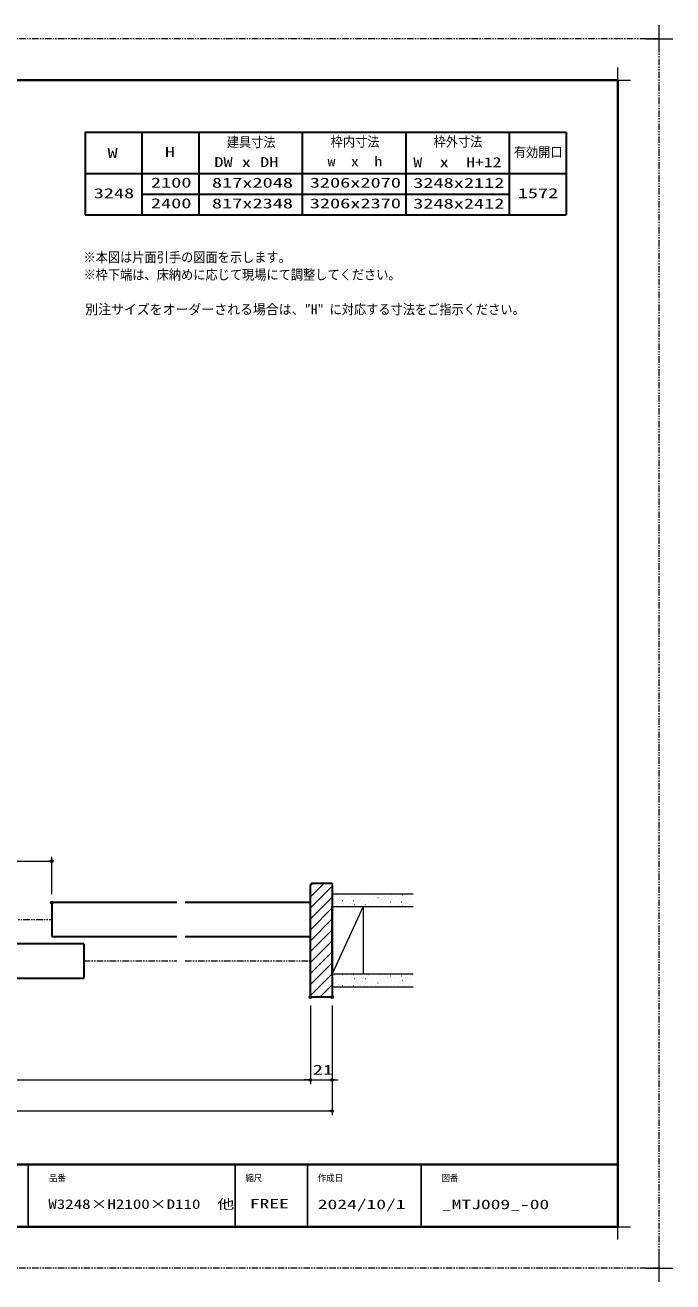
# Model space of a CAD drawing. Units: millimetres, scale not verified. Extents: x -1306 to 1306, y -607 to 607.
# Drawn here: x -226 to 400, y -607 to 607 of the extents above; entities that cross this region are included whole.
import ezdxf
from ezdxf.enums import TextEntityAlignment as Align

# ---------------------------------------------------------------- set-up
doc = ezdxf.new("R2010")
doc.units = ezdxf.units.MM
doc.header["$LTSCALE"] = 5
doc.header["$PDMODE"] = 32
doc.header["$PDSIZE"] = 2.5
doc.linetypes.add('USER1', pattern=[2.5, 1.25, -0.25, 0.25, -0.25, 0.25, -0.25])
for name, color, linetype, lineweight in [('0-1_線(黄)', 2, 'Continuous', 15), ('0-3_陰線', 4, 'USER1', 9), ('0-8_二点鎖線', 4, 'USER1', 9), ('0-D_線(白)', 7, 'Continuous', 30), ('1-1_寸法線', 3, 'Continuous', 13), ('1-2_ハッチング', 6, 'Continuous', 9), ('1-4_DEFPOINTS', 7, 'Continuous', 5), ('1-5_0', 3, 'Continuous', 25), ('1-7_図面枠', 7, 'Continuous', 35), ('1-8_一般', 7, 'Continuous', 5)]:
    doc.layers.add(name, color=color, linetype=linetype, lineweight=lineweight)
doc.styles.add('ＭＳ ゴシック', font='')
doc.styles.get('ＭＳ ゴシック').set_extended_font_data('MS Gothic')

# ---------------------------------------------------------------- blocks, each defined once
blk = doc.blocks.new('_DOT')
at = {"layer": '1-5_0'}
blk.add_line((-2.5, 0), (-5, 0), dxfattribs=at)
for points in [[(0, 0), (-2.5, 0), (-2.48, 0.313)], [(0, 0), (-2.48, -0.313), (-2.5, 0)], [(0, 0), (-2.48, 0.313), (-2.421, 0.622)], [(0, 0), (-2.421, -0.622), (-2.48, -0.313)], [(0, 0), (-2.421, 0.622), (-2.324, 0.92)], [(0, 0), (-2.324, -0.92), (-2.421, -0.622)], [(0, 0), (-2.324, 0.92), (-2.191, 1.204)], [(0, 0), (-2.191, -1.204), (-2.324, -0.92)], [(0, 0), (-2.191, 1.204), (-2.023, 1.469)], [(0, 0), (-2.023, -1.469), (-2.191, -1.204)], [(0, 0), (-2.023, 1.469), (-1.822, 1.711)], [(0, 0), (-1.822, -1.711), (-2.023, -1.469)], [(0, 0), (-1.822, 1.711), (-1.594, 1.926)], [(0, 0), (-1.594, -1.926), (-1.822, -1.711)], [(0, 0), (-1.594, 1.926), (-1.34, 2.111)], [(0, 0), (-1.34, -2.111), (-1.594, -1.926)], [(0, 0), (-1.34, 2.111), (-1.064, 2.262)], [(0, 0), (-1.064, -2.262), (-1.34, -2.111)], [(0, 0), (-1.064, 2.262), (-0.773, 2.378)], [(0, 0), (-0.773, -2.378), (-1.064, -2.262)], [(0, 0), (-0.773, 2.378), (-0.468, 2.456)], [(0, 0), (-0.468, -2.456), (-0.773, -2.378)], [(0, 0), (-0.468, 2.456), (-0.157, 2.495)], [(0, 0), (-0.157, -2.495), (-0.468, -2.456)], [(0, 0), (-0.157, 2.495), (0.157, 2.495)], [(0, 0), (0.157, -2.495), (-0.157, -2.495)], [(0, 0), (0.157, 2.495), (0.468, 2.456)], [(0, 0), (0.468, 2.456), (0.773, 2.378)], [(0, 0), (0.773, 2.378), (1.064, 2.262)], [(0, 0), (1.064, 2.262), (1.34, 2.111)], [(0, 0), (1.34, 2.111), (1.594, 1.926)], [(0, 0), (1.594, 1.926), (1.822, 1.711)], [(0, 0), (1.822, 1.711), (2.023, 1.469)], [(0, 0), (2.023, 1.469), (2.191, 1.204)], [(0, 0), (2.191, 1.204), (2.324, 0.92)], [(0, 0), (2.324, 0.92), (2.421, 0.622)], [(0, 0), (2.421, 0.622), (2.48, 0.313)], [(0, 0), (2.48, 0.313), (2.5, 0)], [(0, 0), (0.468, -2.456), (0.157, -2.495)], [(0, 0), (0.773, -2.378), (0.468, -2.456)], [(0, 0), (1.064, -2.262), (0.773, -2.378)], [(0, 0), (1.34, -2.111), (1.064, -2.262)], [(0, 0), (1.594, -1.926), (1.34, -2.111)], [(0, 0), (1.822, -1.711), (1.594, -1.926)], [(0, 0), (2.023, -1.469), (1.822, -1.711)], [(0, 0), (2.191, -1.204), (2.023, -1.469)], [(0, 0), (2.324, -0.92), (2.191, -1.204)], [(0, 0), (2.421, -0.622), (2.324, -0.92)], [(0, 0), (2.48, -0.313), (2.421, -0.622)], [(0, 0), (2.5, 0), (2.48, -0.313)]]:
    blk.add_solid(points, dxfattribs=at)
blk = doc.blocks.new('グループ-13-1')
at = {"layer": '1-8_一般'}
for p, q in [((62041.6, -14029.5), (62041.6, -13365.5)), ((61709.6, -13697.5), (62373.6, -13697.5))]:
    blk.add_line(p, q, dxfattribs=at)

msp = doc.modelspace()

# ---------------------------------------------------------------- linework, layer by layer
at = {"layer": '0-1_線(黄)'}
for p, q in [((70.83, -232.122), (149.187, -232.122)), ((100.83, -244.622), (70.83, -309.622)), ((70.83, -244.622), (149.187, -244.622)), ((100.83, -244.622), (100.83, -309.622)), ((70.83, -309.622), (149.187, -309.622)), ((70.83, -322.122), (149.187, -322.122))]:
    msp.add_line(p, q, dxfattribs=at)
at = {"layer": '0-3_陰線'}
for p, q in [((387.036, 594), (-1292.964, 594)), ((387.036, -594), (387.036, 594)), ((387.036, -594), (-1292.964, -594))]:
    msp.add_line(p, q, dxfattribs=at)
at = {"layer": '0-8_二点鎖線'}
for p, q in [((-290.17, -257.122), (-200.17, -257.122)), ((-169.17, -297.122), (-79.17, -297.122)), ((-71.17, -297.122), (49.83, -297.122))]:
    msp.add_line(p, q, dxfattribs=at)
at = {"layer": '0-D_線(白)'}
for p, q in [((-167.964, 504), (-167.964, 424)), ((-167.964, 504), (297.036, 504)), ((-112.964, 504), (-112.964, 424)), ((-57.964, 504), (-57.964, 424)), ((42.036, 504), (42.036, 424)), ((142.036, 504), (142.036, 424)), ((242.036, 504), (242.036, 424)), ((297.036, 504), (297.036, 424)), ((-167.964, 464), (297.036, 464)), ((-167.964, 424), (297.036, 424)), ((50.83, -222.122), (49.83, -223.122)), ((49.83, -331.122), (49.83, -223.122)), ((70.83, -222.122), (50.83, -222.122)), ((-79.17, -240.622), (-200.17, -240.622)), ((-200.17, -240.622), (-200.17, -273.622)), ((-200.17, -240.622), (-200.17, -273.622)), ((49.83, -240.622), (-71.17, -240.622)), ((70.83, -309.622), (70.83, -244.622)), ((-200.17, -273.622), (-79.17, -273.622)), ((-71.17, -273.622), (49.83, -273.622)), ((-169.17, -280.622), (-290.17, -280.622)), ((-169.17, -280.622), (-169.17, -313.622)), ((-290.17, -313.622), (-169.17, -313.622)), ((49.83, -331.122), (50.83, -332.122))]:
    msp.add_line(p, q, dxfattribs=at)
for points in [[(-112.964, 444), (-57.964, 444), (242.036, 444)], [(70.83, -222.122), (70.83, -332.122), (50.83, -332.122)]]:
    msp.add_lwpolyline(points, dxfattribs=at)
at = {"layer": '1-1_寸法線'}
for p, q in [((-635.17, -200.622), (-203.17, -200.622)), ((-200.17, -232.622), (-200.17, -196.622)), ((49.83, -340.122), (49.83, -416.122)), ((49.83, -340.122), (49.83, -416.122)), ((70.83, -340.122), (70.83, -416.122)), ((70.83, -340.122), (70.83, -446.122)), ((-885.17, -412.122), (46.83, -412.122)), ((46.83, -412.122), (43.83, -412.122)), ((49.83, -412.122), (70.83, -412.122)), ((73.83, -412.122), (76.83, -412.122)), ((-906.17, -442.122), (67.83, -442.122))]:
    msp.add_line(p, q, dxfattribs=at)
at = {"layer": '1-2_ハッチング'}
for p, q in [((49.83, -224.514), (52.222, -222.122)), ((49.83, -235.12), (62.828, -222.122)), ((49.83, -245.727), (70.83, -224.727)), ((49.83, -256.333), (70.83, -235.333)), ((71.469, -242.571), (71.519, -242.571)), ((72.795, -235.942), (72.845, -235.942)), ((74.121, -239.919), (74.171, -239.919)), ((75.446, -233.29), (75.496, -233.29)), ((76.772, -237.268), (76.822, -237.268)), ((78.098, -241.245), (78.148, -241.245)), ((79.424, -234.616), (79.474, -234.616)), ((80.75, -238.594), (80.8, -238.594)), ((82.076, -242.571), (82.126, -242.571)), ((83.401, -235.942), (83.451, -235.942)), ((84.727, -239.919), (84.777, -239.919)), ((86.053, -233.29), (86.103, -233.29)), ((87.379, -237.268), (87.429, -237.268)), ((88.705, -241.245), (88.755, -241.245)), ((90.03, -234.616), (90.08, -234.616)), ((91.356, -238.594), (91.406, -238.594)), ((92.682, -242.571), (92.732, -242.571)), ((94.008, -235.942), (94.058, -235.942)), ((95.334, -239.919), (95.384, -239.919)), ((96.66, -233.29), (96.71, -233.29)), ((97.985, -237.268), (98.035, -237.268)), ((99.311, -241.245), (99.361, -241.245)), ((100.637, -234.616), (100.687, -234.616)), ((101.963, -238.594), (102.013, -238.594)), ((103.289, -242.571), (103.339, -242.571)), ((104.615, -235.942), (104.665, -235.942)), ((105.94, -239.919), (105.99, -239.919)), ((107.266, -233.29), (107.316, -233.29)), ((108.592, -237.268), (108.642, -237.268)), ((109.918, -241.245), (109.968, -241.245)), ((111.244, -234.616), (111.294, -234.616)), ((112.569, -238.594), (112.619, -238.594)), ((113.895, -242.571), (113.945, -242.571)), ((115.221, -235.942), (115.271, -235.942)), ((116.547, -239.919), (116.597, -239.919)), ((117.873, -233.29), (117.923, -233.29)), ((119.199, -237.268), (119.249, -237.268)), ((120.524, -241.245), (120.574, -241.245)), ((121.85, -234.616), (121.9, -234.616)), ((123.176, -238.594), (123.226, -238.594)), ((124.502, -242.571), (124.552, -242.571)), ((125.828, -235.942), (125.878, -235.942)), ((127.154, -239.919), (127.204, -239.919)), ((128.479, -233.29), (128.529, -233.29)), ((129.805, -237.268), (129.855, -237.268)), ((131.131, -241.245), (131.181, -241.245)), ((132.457, -234.616), (132.507, -234.616)), ((133.783, -238.594), (133.833, -238.594)), ((135.109, -242.571), (135.159, -242.571)), ((136.434, -235.942), (136.484, -235.942)), ((137.76, -239.919), (137.81, -239.919)), ((139.086, -233.29), (139.136, -233.29)), ((140.412, -237.268), (140.462, -237.268)), ((141.738, -241.245), (141.788, -241.245)), ((143.063, -234.616), (143.113, -234.616)), ((144.389, -238.594), (144.439, -238.594)), ((145.715, -242.571), (145.765, -242.571)), ((147.041, -235.942), (147.091, -235.942)), ((148.367, -239.919), (148.417, -239.919)), ((49.83, -266.94), (70.83, -245.94)), ((75.446, -243.897), (75.496, -243.897)), ((86.053, -243.897), (86.103, -243.897)), ((96.66, -243.897), (96.71, -243.897)), ((107.266, -243.897), (107.316, -243.897)), ((117.873, -243.897), (117.923, -243.897)), ((128.479, -243.897), (128.529, -243.897)), ((139.086, -243.897), (139.136, -243.897)), ((49.83, -277.547), (70.83, -256.547)), ((49.83, -288.153), (70.83, -267.153)), ((49.83, -298.76), (70.83, -277.76)), ((49.83, -309.366), (70.83, -288.366)), ((49.83, -319.973), (70.83, -298.973)), ((49.83, -330.58), (70.83, -309.58)), ((71.469, -314.244), (71.519, -314.244)), ((74.121, -311.592), (74.171, -311.592)), ((75.446, -315.569), (75.496, -315.569)), ((78.098, -312.918), (78.148, -312.918)), ((80.75, -310.266), (80.8, -310.266)), ((82.076, -314.244), (82.126, -314.244)), ((84.727, -311.592), (84.777, -311.592)), ((86.053, -315.569), (86.103, -315.569)), ((88.705, -312.918), (88.755, -312.918)), ((91.356, -310.266), (91.406, -310.266)), ((92.682, -314.244), (92.732, -314.244)), ((95.334, -311.592), (95.384, -311.592)), ((96.66, -315.569), (96.71, -315.569)), ((99.311, -312.918), (99.361, -312.918)), ((101.963, -310.266), (102.013, -310.266)), ((103.289, -314.244), (103.339, -314.244)), ((105.94, -311.592), (105.99, -311.592)), ((107.266, -315.569), (107.316, -315.569)), ((109.918, -312.918), (109.968, -312.918)), ((112.569, -310.266), (112.619, -310.266)), ((113.895, -314.244), (113.945, -314.244)), ((116.547, -311.592), (116.597, -311.592)), ((117.873, -315.569), (117.923, -315.569)), ((120.524, -312.918), (120.574, -312.918)), ((123.176, -310.266), (123.226, -310.266)), ((124.502, -314.244), (124.552, -314.244)), ((127.154, -311.592), (127.204, -311.592)), ((128.479, -315.569), (128.529, -315.569)), ((131.131, -312.918), (131.181, -312.918)), ((133.783, -310.266), (133.833, -310.266)), ((135.109, -314.244), (135.159, -314.244)), ((137.76, -311.592), (137.81, -311.592)), ((139.086, -315.569), (139.136, -315.569)), ((141.738, -312.918), (141.788, -312.918)), ((144.389, -310.266), (144.439, -310.266)), ((145.715, -314.244), (145.765, -314.244)), ((148.367, -311.592), (148.417, -311.592)), ((58.894, -332.122), (70.83, -320.186)), ((72.795, -318.221), (72.845, -318.221)), ((76.772, -319.547), (76.822, -319.547)), ((79.424, -316.895), (79.474, -316.895)), ((80.75, -320.873), (80.8, -320.873)), ((83.401, -318.221), (83.451, -318.221)), ((87.379, -319.547), (87.429, -319.547)), ((90.03, -316.895), (90.08, -316.895)), ((91.356, -320.873), (91.406, -320.873)), ((94.008, -318.221), (94.058, -318.221)), ((97.985, -319.547), (98.035, -319.547)), ((100.637, -316.895), (100.687, -316.895)), ((101.963, -320.873), (102.013, -320.873)), ((104.615, -318.221), (104.665, -318.221)), ((108.592, -319.547), (108.642, -319.547)), ((111.244, -316.895), (111.294, -316.895)), ((112.569, -320.873), (112.619, -320.873)), ((115.221, -318.221), (115.271, -318.221)), ((119.199, -319.547), (119.249, -319.547)), ((121.85, -316.895), (121.9, -316.895)), ((123.176, -320.873), (123.226, -320.873)), ((125.828, -318.221), (125.878, -318.221)), ((129.805, -319.547), (129.855, -319.547)), ((132.457, -316.895), (132.507, -316.895)), ((133.783, -320.873), (133.833, -320.873)), ((136.434, -318.221), (136.484, -318.221)), ((140.412, -319.547), (140.462, -319.547)), ((143.063, -316.895), (143.113, -316.895)), ((144.389, -320.873), (144.439, -320.873)), ((147.041, -318.221), (147.091, -318.221)), ((69.501, -332.122), (70.83, -330.793))]:
    msp.add_line(p, q, dxfattribs=at)
at = {"layer": '1-4_DEFPOINTS'}
for p, q in [((347.036, 541.55), (347.036, 566.45)), ((334.586, 554), (359.486, 554)), ((347.036, -566.45), (347.036, -541.55)), ((334.586, -554), (359.486, -554))]:
    msp.add_line(p, q, dxfattribs=at)
for p in [(-200.17, -200.622), (-200.17, -240.622), (49.83, -332.122), (70.83, -332.122), (49.83, -412.122), (70.83, -412.122), (70.83, -442.122)]:
    msp.add_point(p, dxfattribs=at)
at = {"layer": '1-5_0', "color": 7}
for p, q in [((-222.964, -494), (-222.964, -554)), ((-22.964, -494), (-22.964, -554)), ((47.036, -494), (47.036, -554)), ((157.036, -494), (157.036, -554))]:
    msp.add_line(p, q, dxfattribs=at)
at = {"layer": '1-7_図面枠'}
msp.add_line((-1252.964, -494), (347.036, -494), dxfattribs=at)
msp.add_lwpolyline([(-1252.964, -554), (347.036, -554), (347.036, 554), (-1252.964, 554)], close=True, dxfattribs=at)

# ---------------------------------------------------------------- block references
at = {"layer": '0-3_陰線', "xscale": 0.04, "yscale": 0.04}
for p in [(-2094.629, 1141.9), (-2094.629, -46.1)]:
    msp.add_blockref('グループ-13-1', p, dxfattribs=at)
at = {"layer": '1-1_寸法線', "xscale": 0.6, "yscale": 0.6}
for p in [(-200.17, -200.622), (49.83, -412.122), (49.83, -412.122), (70.83, -442.122)]:
    msp.add_blockref('_DOT', p, dxfattribs=at)
at = {"layer": '1-1_寸法線', "xscale": 0.6, "yscale": 0.6, "rotation": 180}
msp.add_blockref('_DOT', (70.83, -412.122), dxfattribs=at)

# ---------------------------------------------------------------- texts
at = {"layer": '0-1_線(黄)', "style": 'ＭＳ ゴシック'}
for s, height, width, p in [('建具寸法', 9.604, 0.9, (-30.965, 486.519)), ('枠内寸法', 9.604, 0.9, (69.562, 487.002)), ('枠外寸法', 9.604, 0.9, (168.954, 487.002)), ('W', 9.604, 1.5, (-146.217, 475.906)), ('H', 9.604, 1.5, (-90.826, 476.887)), ('有効開口', 9.604, 0.9, (246.543, 476.887)), ('DW x DH', 9.621, 1.35, (-42.962, 467.19)), ('w\u3000x\u3000h', 9.621, 1.15, (66.496, 467.877)), ('W\u3000x\u3000H+12', 9.621, 1.3, (149.431, 467.122)), ('3248', 9.604, 1.5, (-159.621, 437.121)), ('2100', 9.604, 1.5, (-104.301, 447.408)), ('817x2048', 9.604, 1.5, (-45.324, 447.282)), ('3206x2070', 9.604, 1.5, (49.271, 447.348)), ('3248x2112', 9.604, 1.5, (149.271, 447.136)), ('1572', 9.604, 1.5, (250.325, 437.157)), ('2400', 9.604, 1.5, (-104.301, 427.408)), ('817x2348', 9.604, 1.5, (-45.324, 427.282)), ('3206x2370', 9.604, 1.5, (49.271, 427.348)), ('3248x2412', 9.604, 1.5, (149.271, 427.136)), ('※本図は片面引手の図面を示します。', 9.604, 0.9, (-169.446, 375.294)), ('※枠下端は、床納めに応じて現場にて調整してください。', 9.604, 0.9, (-169.446, 358.445)), ('別注サイズをオーダーされる場合は、"H"', 9.621, 0.95, (-167.754, 324.912)), ('に対応する寸法をご指示ください。', 9.604, 0.9, (68.438, 324.912))]:
    msp.add_text(s, height=height, dxfattribs=dict(at, width=width)).set_placement(p, align=Align.BOTTOM_LEFT)
at = {"layer": '1-1_寸法線', "style": 'ＭＳ ゴシック', "width": 1.5}
msp.add_text('21', height=9.604, dxfattribs=at).set_placement((52.234, -409.972), align=Align.BOTTOM_LEFT)
at = {"layer": '1-7_図面枠', "style": 'ＭＳ ゴシック'}
for s, height, width, p in [('品番', 6.452, 0.9, (-202.964, -512.073)), ('縮尺', 6.452, 0.9, (-12.964, -512.038)), ('作成日', 6.452, 0.9, (57.036, -511.963)), ('図番', 6.452, 0.9, (176.633, -512.073)), ('W3248×H2100×D110\u3000他', 9.236, 1.3, (-203.459, -539.518)), ('FREE', 9.238, 1.5, (-8.665, -539.129)), ('2024/10/1', 9.238, 1.5, (57.036, -539.776)), ('_MTJ009_-00', 9.238, 1.5, (177.071, -539.776))]:
    msp.add_text(s, height=height, dxfattribs=dict(at, width=width)).set_placement(p, align=Align.BOTTOM_LEFT)

doc.saveas('drawing.dxf')
